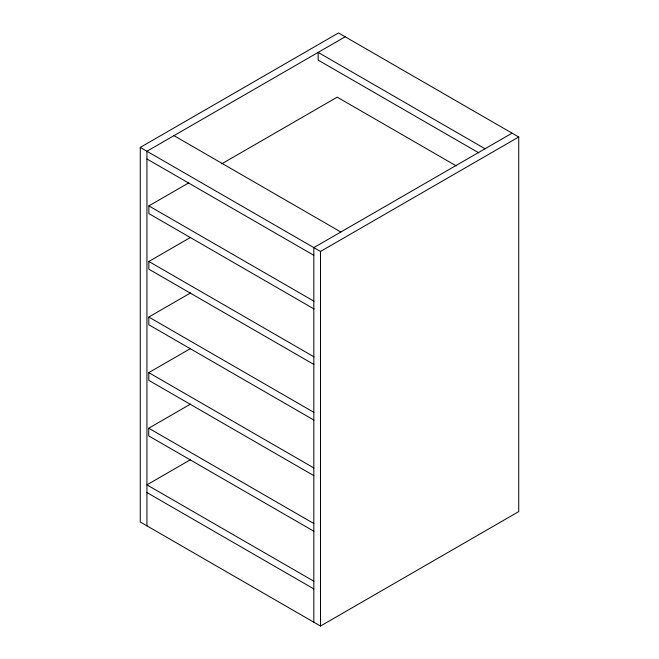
<?xml version="1.0" encoding="UTF-8"?>
<svg xmlns="http://www.w3.org/2000/svg" width="659" height="659" viewBox="0 0 659 659"><rect width="100%" height="100%" fill="white"/><g stroke="black" fill="none" stroke-linecap="round" stroke-linejoin="round"><path stroke-width="0.99" d="M140.268 147.41L140.268 522.002L320.488 626.05L518.732 511.59L518.732 136.998L338.512 32.95L140.268 147.41L320.488 251.458L518.732 136.998M345.176 36.797L146.932 151.257L146.932 525.849M313.989 308.923L148.876 213.598L148.876 205.896L188.853 182.815M221.729 163.844L337.21 97.161L456.168 165.837M313.956 364.501L148.843 269.177L148.843 261.475L190.599 237.372M313.923 420.08L148.81 324.755L148.81 317.053L190.558 292.95M512.068 133.151L313.824 247.611L313.824 622.203M313.882 475.658L148.769 380.334L148.769 372.632L190.525 348.529M313.849 531.236L148.736 435.912L148.736 428.21L190.492 404.107M190.492 459.702L146.932 484.851L313.824 581.205M485.032 148.761L318.149 52.407L318.149 60.109L478.821 152.872M173.968 135.647L340.851 232.001M146.932 158.959L313.824 255.305M148.876 205.896L313.989 301.229M148.843 261.475L313.956 356.807M148.81 317.053L313.923 412.386M148.769 372.632L313.882 467.964M148.736 428.21L313.849 523.543M146.932 492.553L313.824 588.907M320.488 251.458L320.488 626.05"/></g></svg>
